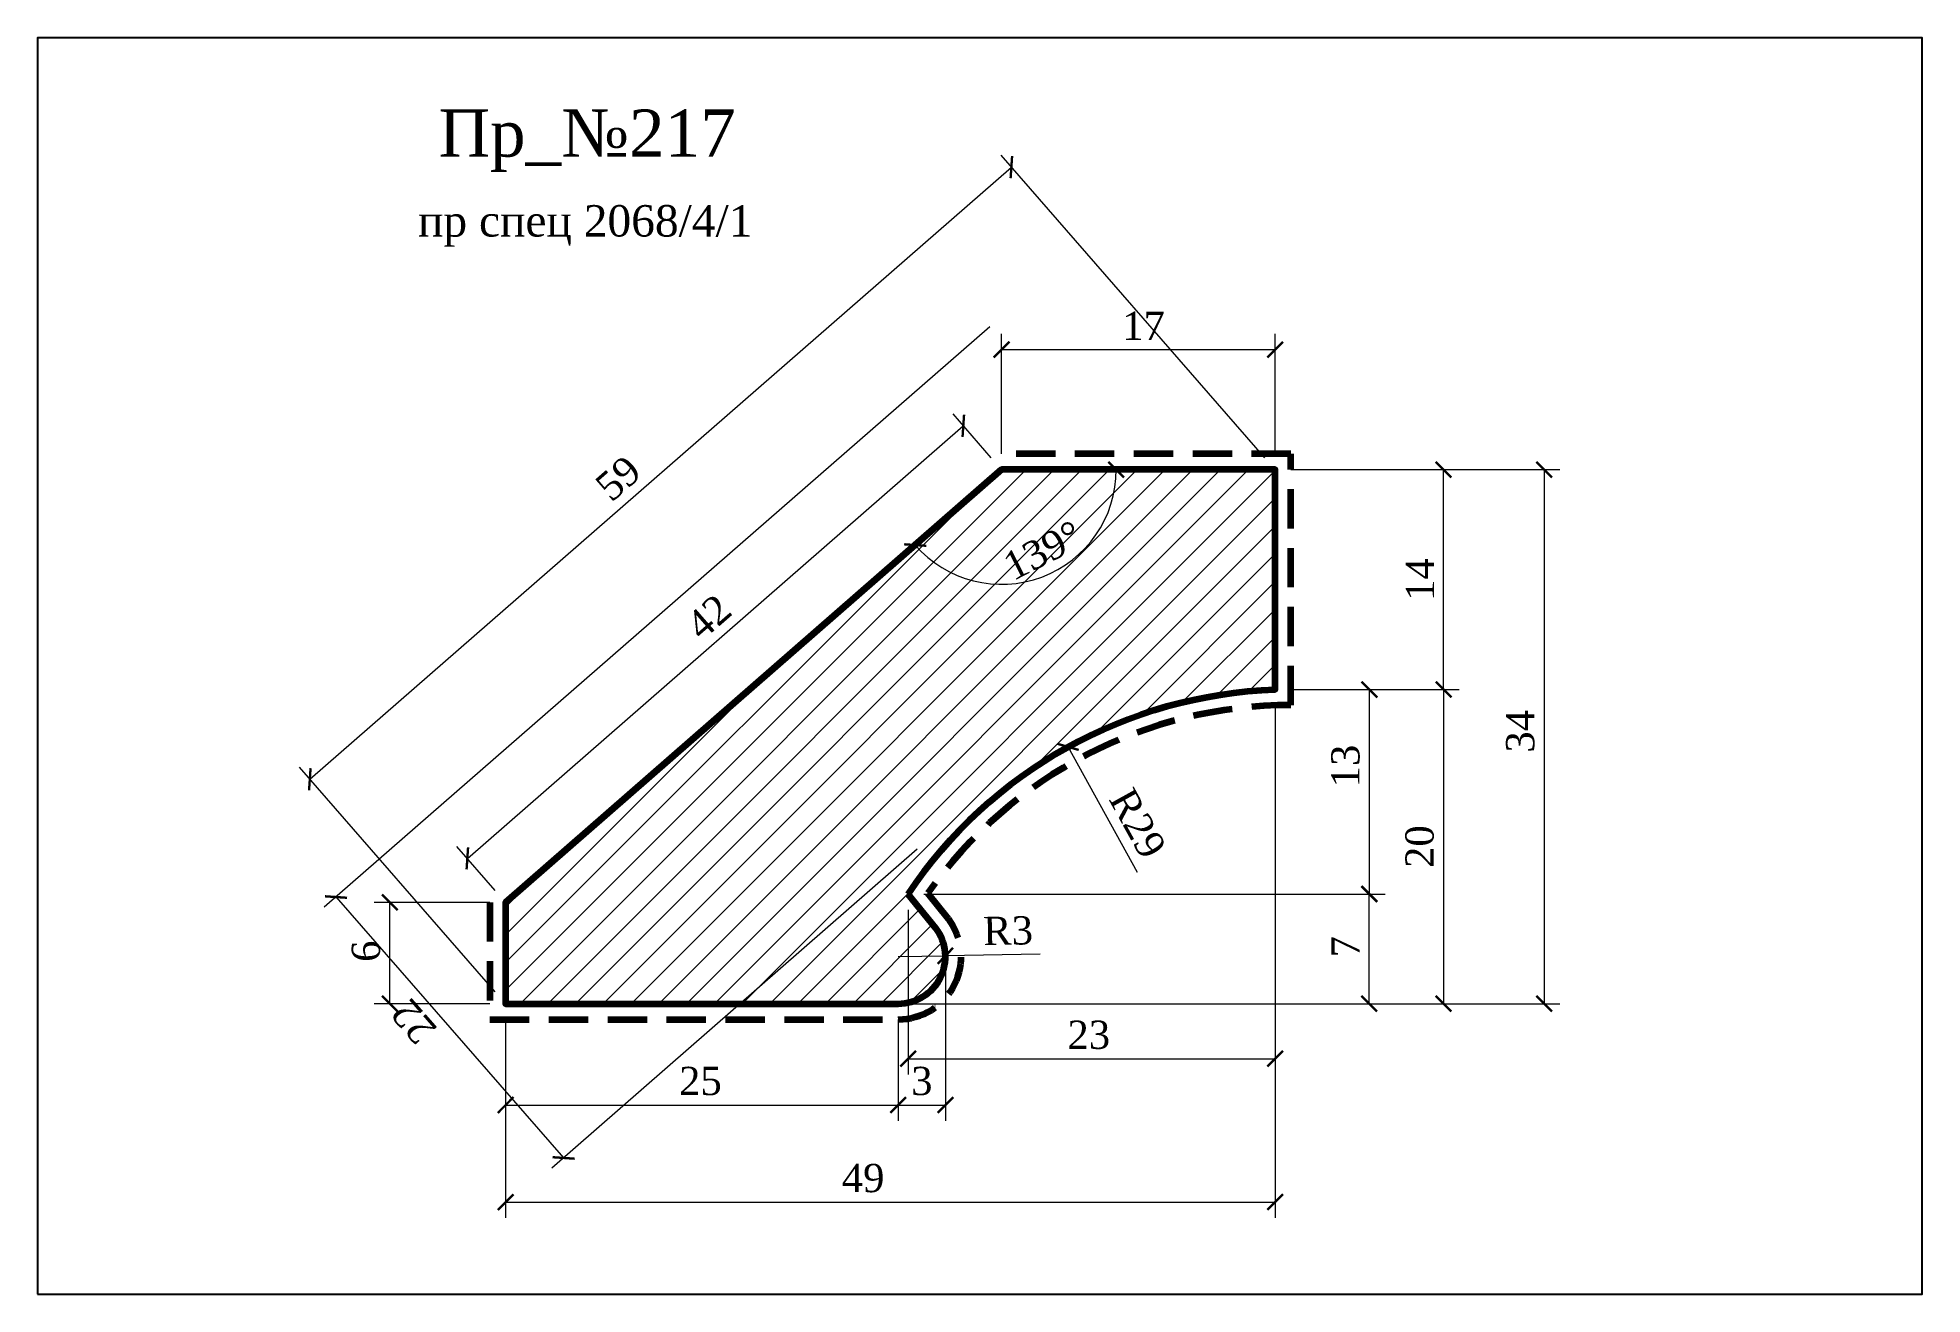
# Model space of a CAD drawing. Header units: millimetres. Extents: x 308743 to 308863, y -97394 to -97314.
import ezdxf

# ---------------------------------------------------------------- set-up
doc = ezdxf.new("R2010")
doc.units = ezdxf.units.MM
doc.header["$MEASUREMENT"] = 0
doc.linetypes.add('HIDDEN', pattern=[0.375, 0.25, -0.125])
doc.layers.add('Outside panel', color=7, linetype='Continuous', lineweight=18, true_color=0x7f5e57)
doc.layers.add('линия 15', color=7, linetype='Continuous', lineweight=15)
doc.layers.add('линия 50', color=1, linetype='Continuous', lineweight=140)
doc.layers.add('размеры в модели', color=7, linetype='Continuous')
doc.styles.add('ELECT', font='times.ttf')
doc.styles.get("Standard").update_dxf_attribs({"font": 'times.ttf'})
doc.dimstyles.new('M_1', dxfattribs={"dimtxt": 1.8, "dimasz": 1, "dimexe": 1, "dimexo": 1, "dimgap": 0.6, "dimtad": 1, "dimdec": 0, "dimdsep": 46, "dimtxsty": 'Standard', "dimblk": 'ARCHTICK', "dimcen": -5, "dimclrd": 7, "dimclre": 7, "dimclrt": 7, "dimadec": 0, "dimazin": 0, "dimtfac": 1, "dimtdec": 0, "dimtmove": 0, "dimatfit": 3, "dimfxl": 1, "dimtolj": 1, "dimtzin": 0, "dimlwd": 5, "dimlwe": 5, "dimarcsym": 0})

# ---------------------------------------------------------------- blocks, each defined once
blk = doc.blocks.new('_ArchTick')
at = {"color": 0, "linetype": 'ByBlock', "const_width": 0.15}
blk.add_lwpolyline([(-0.5, -0.5), (0.5, 0.5)], dxfattribs=at)
blk = doc.blocks.new('*D17')
at = {"layer": 'Defpoints', "color": 0, "ltscale": 1000, "transparency": 16777216}
for p in [(308804.09, -97341), (308804.09, -97341), (308821.51, -97341), (308803.76, -97348.29), (308772.51, -97368.55)]:
    blk.add_point(p, dxfattribs=at)
at = {"layer": 'линия 15', "color": 7, "lineweight": 5, "ltscale": 1000, "transparency": 16777216}
blk.add_arc((308804.09, -97341), 7.3, 221.0927, 0, dxfattribs=at)
for p, rotation in [((308811.39, -97341), 90.00000025259155), ((308798.59, -97345.8), 131.0927185051475)]:
    blk.add_blockref('_ArchTick', p, dxfattribs=dict(at, rotation=rotation))
at = {"layer": 'линия 15', "color": 7, "ltscale": 1000, "transparency": 16777216, "insert": (308806.71, -97346.15), "char_height": 1.8, "attachment_point": 5, "rotation": 26.9765}
blk.add_mtext('\\A1;139°', dxfattribs=at)
blk = doc.blocks.new('*D16')
at = {"layer": 'Defpoints', "color": 0, "ltscale": 1000, "transparency": 16777216}
for p in [(308821.51, -97355), (308798.14, -97368.02), (308821.51, -97378.5)]:
    blk.add_point(p, dxfattribs=at)
at = {"layer": 'размеры в модели', "color": 7, "lineweight": 5, "ltscale": 1000, "transparency": 16777216}
for p, q in [((308821.51, -97356), (308821.51, -97379.5)), ((308798.14, -97369.02), (308798.14, -97379.5)), ((308798.14, -97378.5), (308821.51, -97378.5))]:
    blk.add_line(p, q, dxfattribs=at)
at = {"layer": 'размеры в модели', "color": 7, "lineweight": 5, "ltscale": 1000, "transparency": 16777216, "rotation": 180}
blk.add_blockref('_ArchTick', (308798.14, -97378.5), dxfattribs=at)
at = {"layer": 'размеры в модели', "color": 7, "lineweight": 5, "ltscale": 1000, "transparency": 16777216}
blk.add_blockref('_ArchTick', (308821.51, -97378.5), dxfattribs=at)
at = {"layer": 'размеры в модели', "color": 7, "ltscale": 1000, "transparency": 16777216, "insert": (308809.64, -97376.99), "char_height": 1.8, "attachment_point": 5}
blk.add_mtext('\\A1;23', dxfattribs=at)
blk = doc.blocks.new('*D15')
at = {"layer": 'Defpoints', "color": 0, "ltscale": 1000, "transparency": 16777216}
for p in [(308808.32, -97358.65), (308822.52, -97384.31)]:
    blk.add_point(p, dxfattribs=at)
at = {"layer": 'размеры в модели', "color": 7, "lineweight": 5, "ltscale": 1000, "transparency": 16777216}
blk.add_line((308812.75, -97366.65), (308808.32, -97358.65), dxfattribs=at)
at = {"layer": 'размеры в модели', "color": 7, "lineweight": 5, "ltscale": 1000, "transparency": 16777216, "rotation": 118.9614917269003}
blk.add_blockref('_ArchTick', (308808.32, -97358.65), dxfattribs=at)
at = {"layer": 'размеры в модели', "color": 7, "ltscale": 1000, "transparency": 16777216, "insert": (308812.75, -97363.52), "char_height": 1.8, "attachment_point": 5, "rotation": 298.9615}
blk.add_mtext('\\A1;R29', dxfattribs=at)
blk = doc.blocks.new('*D14')
at = {"layer": 'Defpoints', "color": 0, "ltscale": 1000, "transparency": 16777216}
for p in [(308765.14, -97368.55), (308772.51, -97368.55), (308772.51, -97375)]:
    blk.add_point(p, dxfattribs=at)
at = {"layer": 'размеры в модели', "color": 7, "lineweight": 5, "ltscale": 1000, "transparency": 16777216}
for p, q in [((308771.51, -97368.55), (308764.14, -97368.55)), ((308765.14, -97375), (308765.14, -97368.55)), ((308771.51, -97375), (308764.14, -97375))]:
    blk.add_line(p, q, dxfattribs=at)
for p, rotation in [((308765.14, -97368.55), 90), ((308765.14, -97375), 270)]:
    blk.add_blockref('_ArchTick', p, dxfattribs=dict(at, rotation=rotation))
at = {"layer": 'размеры в модели', "color": 7, "ltscale": 1000, "transparency": 16777216, "insert": (308763.62, -97371.66), "char_height": 1.8, "attachment_point": 5, "rotation": 90}
blk.add_mtext('\\A1;6', dxfattribs=at)
blk = doc.blocks.new('*D13')
at = {"layer": 'Defpoints', "color": 0, "ltscale": 1000, "transparency": 16777216}
for p in [(308801.65, -97338.21), (308804.09, -97341), (308772.51, -97368.55)]:
    blk.add_point(p, dxfattribs=at)
at = {"layer": 'размеры в модели', "color": 7, "lineweight": 5, "ltscale": 1000, "transparency": 16777216}
for p, q in [((308803.43, -97340.25), (308801, -97337.45)), ((308770.07, -97365.75), (308801.65, -97338.21)), ((308771.85, -97367.79), (308769.41, -97365))]:
    blk.add_line(p, q, dxfattribs=at)
for p, rotation in [((308801.65, -97338.21), 41.09271850517958), ((308770.07, -97365.75), 221.0927185051796)]:
    blk.add_blockref('_ArchTick', p, dxfattribs=dict(at, rotation=rotation))
at = {"layer": 'размеры в модели', "color": 7, "ltscale": 1000, "transparency": 16777216, "insert": (308785.43, -97350.37), "char_height": 1.8, "attachment_point": 5, "rotation": 41.0927}
blk.add_mtext('\\A1;42', dxfattribs=at)
blk = doc.blocks.new('*D12')
at = {"layer": 'Defpoints', "color": 0, "ltscale": 1000, "transparency": 16777216}
for p in [(308821.51, -97333.36), (308804.09, -97341), (308821.51, -97341)]:
    blk.add_point(p, dxfattribs=at)
at = {"layer": 'размеры в модели', "color": 7, "lineweight": 5, "ltscale": 1000, "transparency": 16777216}
for p, q in [((308804.09, -97340), (308804.09, -97332.36)), ((308821.51, -97340), (308821.51, -97332.36)), ((308804.09, -97333.36), (308821.51, -97333.36))]:
    blk.add_line(p, q, dxfattribs=at)
at = {"layer": 'размеры в модели', "color": 7, "lineweight": 5, "ltscale": 1000, "transparency": 16777216, "rotation": 180}
blk.add_blockref('_ArchTick', (308804.09, -97333.36), dxfattribs=at)
at = {"layer": 'размеры в модели', "color": 7, "lineweight": 5, "ltscale": 1000, "transparency": 16777216}
blk.add_blockref('_ArchTick', (308821.51, -97333.36), dxfattribs=at)
at = {"layer": 'размеры в модели', "color": 7, "ltscale": 1000, "transparency": 16777216, "insert": (308813.13, -97331.84), "char_height": 1.8, "attachment_point": 5}
blk.add_mtext('\\A1;17', dxfattribs=at)
blk = doc.blocks.new('*D11')
at = {"layer": 'Defpoints', "color": 0, "ltscale": 1000, "transparency": 16777216}
for p in [(308821.51, -97355), (308827.51, -97355), (308798.14, -97368.02)]:
    blk.add_point(p, dxfattribs=at)
at = {"layer": 'размеры в модели', "color": 7, "lineweight": 5, "ltscale": 1000, "transparency": 16777216}
for p, q in [((308822.51, -97355), (308828.51, -97355)), ((308827.51, -97368.02), (308827.51, -97355)), ((308799.14, -97368.02), (308828.51, -97368.02))]:
    blk.add_line(p, q, dxfattribs=at)
for p, rotation in [((308827.51, -97355), 90), ((308827.51, -97368.02), 270)]:
    blk.add_blockref('_ArchTick', p, dxfattribs=dict(at, rotation=rotation))
at = {"layer": 'размеры в модели', "color": 7, "ltscale": 1000, "transparency": 16777216, "insert": (308825.99, -97359.87), "char_height": 1.8, "attachment_point": 5, "rotation": 90}
blk.add_mtext('\\A1;13', dxfattribs=at)
blk = doc.blocks.new('*D10')
at = {"layer": 'Defpoints', "color": 0, "ltscale": 1000, "transparency": 16777216}
for p in [(308798.14, -97368.02), (308827.49, -97368.02), (308797.55, -97375)]:
    blk.add_point(p, dxfattribs=at)
at = {"layer": 'размеры в модели', "color": 7, "lineweight": 5, "ltscale": 1000, "transparency": 16777216}
for p, q in [((308799.14, -97368.02), (308828.49, -97368.02)), ((308827.49, -97375), (308827.49, -97368.02)), ((308798.55, -97375), (308828.49, -97375))]:
    blk.add_line(p, q, dxfattribs=at)
for p, rotation in [((308827.49, -97368.02), 90), ((308827.49, -97375), 270)]:
    blk.add_blockref('_ArchTick', p, dxfattribs=dict(at, rotation=rotation))
at = {"layer": 'размеры в модели', "color": 7, "ltscale": 1000, "transparency": 16777216, "insert": (308825.98, -97371.37), "char_height": 1.8, "attachment_point": 5, "rotation": 90}
blk.add_mtext('\\A1;7', dxfattribs=at)
blk = doc.blocks.new('*D9')
at = {"layer": 'Defpoints', "color": 0, "ltscale": 1000, "transparency": 16777216}
for p in [(308800.51, -97372), (308797.51, -97375), (308800.51, -97381.45)]:
    blk.add_point(p, dxfattribs=at)
at = {"layer": 'размеры в модели', "color": 7, "lineweight": 5, "ltscale": 1000, "transparency": 16777216}
for p, q in [((308800.51, -97373), (308800.51, -97382.45)), ((308797.51, -97376), (308797.51, -97382.45)), ((308797.51, -97381.45), (308800.51, -97381.45))]:
    blk.add_line(p, q, dxfattribs=at)
at = {"layer": 'размеры в модели', "color": 7, "lineweight": 5, "ltscale": 1000, "transparency": 16777216, "rotation": 180}
blk.add_blockref('_ArchTick', (308797.51, -97381.45), dxfattribs=at)
at = {"layer": 'размеры в модели', "color": 7, "lineweight": 5, "ltscale": 1000, "transparency": 16777216}
blk.add_blockref('_ArchTick', (308800.51, -97381.45), dxfattribs=at)
at = {"layer": 'размеры в модели', "color": 7, "ltscale": 1000, "transparency": 16777216, "insert": (308799.01, -97379.93), "char_height": 1.8, "attachment_point": 5}
blk.add_mtext('\\A1;3', dxfattribs=at)
blk = doc.blocks.new('*D8')
at = {"layer": 'Defpoints', "color": 0, "ltscale": 1000, "transparency": 16777216}
for p in [(308772.51, -97375), (308797.51, -97375), (308797.51, -97381.45)]:
    blk.add_point(p, dxfattribs=at)
at = {"layer": 'размеры в модели', "color": 7, "lineweight": 5, "ltscale": 1000, "transparency": 16777216}
for p, q in [((308772.51, -97376), (308772.51, -97382.45)), ((308797.51, -97376), (308797.51, -97382.45)), ((308772.51, -97381.45), (308797.51, -97381.45))]:
    blk.add_line(p, q, dxfattribs=at)
at = {"layer": 'размеры в модели', "color": 7, "lineweight": 5, "ltscale": 1000, "transparency": 16777216, "rotation": 180}
blk.add_blockref('_ArchTick', (308772.51, -97381.45), dxfattribs=at)
at = {"layer": 'размеры в модели', "color": 7, "lineweight": 5, "ltscale": 1000, "transparency": 16777216}
blk.add_blockref('_ArchTick', (308797.51, -97381.45), dxfattribs=at)
at = {"layer": 'размеры в модели', "color": 7, "ltscale": 1000, "transparency": 16777216, "insert": (308784.91, -97379.93), "char_height": 1.8, "attachment_point": 5}
blk.add_mtext('\\A1;25', dxfattribs=at)
blk = doc.blocks.new('*D7')
at = {"layer": 'Defpoints', "color": 0, "ltscale": 1000, "transparency": 16777216}
for p in [(308821.51, -97341), (308772.51, -97375), (308838.64, -97375)]:
    blk.add_point(p, dxfattribs=at)
at = {"layer": 'размеры в модели', "color": 7, "lineweight": 5, "ltscale": 1000, "transparency": 16777216}
for p, q in [((308822.51, -97341), (308839.64, -97341)), ((308838.64, -97341), (308838.64, -97375)), ((308773.51, -97375), (308839.64, -97375))]:
    blk.add_line(p, q, dxfattribs=at)
for p, rotation in [((308838.64, -97341), 90), ((308838.64, -97375), 270)]:
    blk.add_blockref('_ArchTick', p, dxfattribs=dict(at, rotation=rotation))
at = {"layer": 'размеры в модели', "color": 7, "ltscale": 1000, "transparency": 16777216, "insert": (308837.12, -97357.66), "char_height": 1.8, "attachment_point": 5, "rotation": 90}
blk.add_mtext('\\A1;34', dxfattribs=at)
blk = doc.blocks.new('*D1')
at = {"layer": 'Defpoints', "color": 0, "ltscale": 1000, "transparency": 16777216}
for p in [(308797.51, -97372), (308800.51, -97371.95)]:
    blk.add_point(p, dxfattribs=at)
at = {"layer": 'размеры в модели', "color": 7, "lineweight": 5, "ltscale": 1000, "transparency": 16777216}
for p in [(308797.51, -97372), (308806.54, -97371.84)]:
    blk.add_line(p, (308800.51, -97371.95), dxfattribs=at)
at = {"layer": 'размеры в модели', "color": 7, "lineweight": 5, "ltscale": 1000, "transparency": 16777216, "rotation": 181.0426749908752}
blk.add_blockref('_ArchTick', (308800.51, -97371.95), dxfattribs=at)
at = {"layer": 'размеры в модели', "color": 7, "ltscale": 1000, "transparency": 16777216, "insert": (308804.5, -97370.36), "char_height": 1.8, "attachment_point": 5, "rotation": 1.0427}
blk.add_mtext('\\A1;R3', dxfattribs=at)
blk = doc.blocks.new('*D2')
at = {"layer": 'Defpoints', "color": 0, "ltscale": 1000, "transparency": 16777216}
for p in [(308821.51, -97355), (308772.51, -97375), (308821.51, -97387.63)]:
    blk.add_point(p, dxfattribs=at)
at = {"layer": 'размеры в модели', "color": 7, "lineweight": 5, "ltscale": 1000, "transparency": 16777216}
for p, q in [((308821.51, -97356), (308821.51, -97388.63)), ((308772.51, -97376), (308772.51, -97388.63)), ((308772.51, -97387.63), (308821.51, -97387.63))]:
    blk.add_line(p, q, dxfattribs=at)
at = {"layer": 'размеры в модели', "color": 7, "lineweight": 5, "ltscale": 1000, "transparency": 16777216, "rotation": 180}
blk.add_blockref('_ArchTick', (308772.51, -97387.63), dxfattribs=at)
at = {"layer": 'размеры в модели', "color": 7, "lineweight": 5, "ltscale": 1000, "transparency": 16777216}
blk.add_blockref('_ArchTick', (308821.51, -97387.63), dxfattribs=at)
at = {"layer": 'размеры в модели', "color": 7, "ltscale": 1000, "transparency": 16777216, "insert": (308795.27, -97386.11), "char_height": 1.8, "attachment_point": 5}
blk.add_mtext('\\A1;49', dxfattribs=at)
blk = doc.blocks.new('*D3')
at = {"layer": 'Defpoints', "color": 0, "ltscale": 1000, "transparency": 16777216}
for p in [(308821.51, -97355), (308797.51, -97375), (308832.23, -97375)]:
    blk.add_point(p, dxfattribs=at)
at = {"layer": 'размеры в модели', "color": 7, "lineweight": 5, "ltscale": 1000, "transparency": 16777216}
for p, q in [((308822.51, -97355), (308833.23, -97355)), ((308832.23, -97355), (308832.23, -97375)), ((308798.51, -97375), (308833.23, -97375))]:
    blk.add_line(p, q, dxfattribs=at)
for p, rotation in [((308832.23, -97355), 90), ((308832.23, -97375), 270)]:
    blk.add_blockref('_ArchTick', p, dxfattribs=dict(at, rotation=rotation))
at = {"layer": 'размеры в модели', "color": 7, "ltscale": 1000, "transparency": 16777216, "insert": (308830.71, -97365), "char_height": 1.8, "attachment_point": 5, "rotation": 90}
blk.add_mtext('\\A1;20', dxfattribs=at)
blk = doc.blocks.new('*D6')
at = {"layer": 'Defpoints', "color": 0, "ltscale": 1000, "transparency": 16777216}
for p in [(308804.71, -97321.74), (308821.51, -97341), (308772.51, -97375)]:
    blk.add_point(p, dxfattribs=at)
at = {"layer": 'размеры в модели', "color": 7, "lineweight": 5, "ltscale": 1000, "transparency": 16777216}
for p, q in [((308820.85, -97340.25), (308804.06, -97320.99)), ((308760.04, -97360.71), (308804.71, -97321.74)), ((308771.85, -97374.25), (308759.38, -97359.95))]:
    blk.add_line(p, q, dxfattribs=at)
for p, rotation in [((308804.71, -97321.74), 41.09271825256123), ((308760.04, -97360.71), 221.0927182525612)]:
    blk.add_blockref('_ArchTick', p, dxfattribs=dict(at, rotation=rotation))
at = {"layer": 'размеры в модели', "color": 7, "ltscale": 1000, "transparency": 16777216, "insert": (308779.68, -97341.56), "char_height": 1.8, "attachment_point": 5, "rotation": 41.0927}
blk.add_mtext('\\A1;59', dxfattribs=at)
blk = doc.blocks.new('*D5')
at = {"layer": 'Defpoints', "color": 0, "ltscale": 1000, "transparency": 16777216}
for p in [(308804.09, -97331.25), (308799.47, -97364.52), (308776.2, -97384.82)]:
    blk.add_point(p, dxfattribs=at)
at = {"layer": 'размеры в модели', "color": 7, "lineweight": 5, "ltscale": 1000, "transparency": 16777216}
for p, q in [((308803.34, -97331.91), (308760.96, -97368.86)), ((308798.72, -97365.17), (308775.44, -97385.47)), ((308761.71, -97368.21), (308776.2, -97384.82))]:
    blk.add_line(p, q, dxfattribs=at)
for p, rotation in [((308761.71, -97368.21), 131.0927182525612), ((308776.2, -97384.82), 311.0927182525612)]:
    blk.add_blockref('_ArchTick', p, dxfattribs=dict(at, rotation=rotation))
at = {"layer": 'размеры в модели', "color": 7, "ltscale": 1000, "transparency": 16777216, "insert": (308766.64, -97376.14), "char_height": 1.8, "attachment_point": 5, "rotation": 131.0927}
blk.add_mtext('\\A1;22', dxfattribs=at)

msp = doc.modelspace()

# ---------------------------------------------------------------- hatches: boundary and pattern name
at = {"layer": 'Outside panel', "ltscale": 1000}
h = msp.add_hatch(dxfattribs=at)
h.set_pattern_fill('ANSI31', color=256, scale=10)
h.set_pattern_definition([(45, (-539.7628, -6716.7735), (-0.8838834765, 0.8838834765), [])])
h.paths.add_polyline_path([(308821.51, -97355), (308821.51, -97341), (308804.09, -97341), (308772.51, -97368.55), (308772.51, -97375), (308797.51, -97375, 0.618086), (308799.91, -97370.2), (308798.14, -97368.02, -0.241397)])

# ---------------------------------------------------------------- linework, layer by layer
at = {"color": 6, "ltscale": 1000}
msp.add_lwpolyline([(308742.71, -97393.5), (308862.71, -97393.5), (308862.71, -97313.5), (308742.71, -97313.5)], close=True, dxfattribs=at)
at = {"layer": 'линия 50', "color": 1, "linetype": 'HIDDEN', "ltscale": 10, "true_color": 0xff0909}
msp.add_lwpolyline([(308771.51, -97368.55), (308771.51, -97376), (308797.51, -97376, 0.619876), (308800.7, -97369.59), (308799.39, -97367.97, -0.243555), (308822.51, -97355.99), (308822.51, -97340), (308804.09, -97340)], format="xyb", dxfattribs=at)
at = {"layer": 'линия 50', "color": 7}
msp.add_lwpolyline([(308798.14, -97368.02, -0.241397), (308821.51, -97355), (308821.51, -97341), (308804.09, -97341), (308772.51, -97368.55), (308772.51, -97375), (308797.51, -97375, 0.618086), (308799.91, -97370.2), (308798.14, -97368.02)], format="xyb", dxfattribs=at)

# ---------------------------------------------------------------- texts
at = {"color": 5, "ltscale": 1000, "style": 'ELECT'}
msp.add_text('Пр_№217', height=3, dxfattribs=at).set_placement((308768.24, -97321.07))
at = {"color": 7, "ltscale": 1000, "style": 'ELECT'}
msp.add_text('пр спец 2068/4/1 ', height=2, dxfattribs=at).set_placement((308766.93, -97326.16))

# ---------------------------------------------------------------- dimensions: what is measured, and where the dimension line sits
at = {"layer": 'линия 15', "color": 5, "ltscale": 1000}
dim = msp.add_angular_dim_2l(base=(308803.76, -97348.29), line1=((308821.51, -97341), (308804.09, -97341)), line2=((308804.09, -97341), (308772.51, -97368.55)), dimstyle='M_1', override={"dimscale": 0}, dxfattribs=at)
dim.commit()
dim.dimension.update_dxf_attribs({"geometry": '*D17', "text_midpoint": (308807.4, -97347.51), "dimtype": 130})
at = {"layer": 'размеры в модели', "color": 0, "ltscale": 1000}
for base, p1, p2, angle, picture, middle in [((308804.71, -97321.74), (308772.51, -97375), (308821.51, -97341), 41.0927, '*D6', (308780.68, -97342.71)), ((308776.2, -97384.82), (308804.09, -97331.25), (308799.47, -97364.52), 131.0927, '*D5', (308767.77, -97375.16))]:
    dim = msp.add_linear_dim(base=base, p1=p1, p2=p2, angle=angle, dimstyle='M_1', dxfattribs=at)
    dim.commit()
    dim.dimension.update_dxf_attribs({"geometry": picture, "text_midpoint": middle, "dimtype": 128})
at = {"layer": 'размеры в модели', "color": 5, "ltscale": 1000}
for base, p1, p2, picture, middle in [((308821.51, -97333.36), (308804.09, -97341), (308821.51, -97341), '*D12', (308813.13, -97333.36)), ((308821.51, -97378.5), (308798.14, -97368.02), (308821.51, -97355), '*D16', (308809.64, -97378.5)), ((308800.51, -97381.45), (308797.51, -97375), (308800.51, -97372), '*D9', (308799.01, -97381.45)), ((308797.51, -97381.45), (308772.51, -97375), (308797.51, -97375), '*D8', (308784.91, -97381.45))]:
    dim = msp.add_linear_dim(base=base, p1=p1, p2=p2, dimstyle='M_1', dxfattribs=at)
    dim.commit()
    dim.dimension.update_dxf_attribs({"geometry": picture, "text_midpoint": middle, "dimtype": 128})
for base, p1, p2, angle, picture, middle, dimtype in [((308801.65, -97338.21), (308772.51, -97368.55), (308804.09, -97341), 41.0927, '*D13', (308786.41, -97351.5), 129), ((308838.64, -97375), (308821.51, -97341), (308772.51, -97375), 90, '*D7', (308838.64, -97357.66), 128), ((308827.51, -97355), (308798.14, -97368.02), (308821.51, -97355), 90, '*D11', (308827.51, -97359.87), 128), ((308765.14, -97368.55), (308772.51, -97375), (308772.51, -97368.55), 90, '*D14', (308765.14, -97371.66), 128), ((308827.49, -97368.02), (308797.55, -97375), (308798.14, -97368.02), 90, '*D10', (308827.49, -97371.37), 128)]:
    dim = msp.add_linear_dim(base=base, p1=p1, p2=p2, angle=angle, dimstyle='M_1', dxfattribs=at)
    dim.commit()
    dim.dimension.update_dxf_attribs({"geometry": picture, "text_midpoint": middle, "dimtype": dimtype})
at = {"layer": 'размеры в модели', "color": 0, "ltscale": 1000}
msp.add_linear_dim(base=(308832.23, -97341), p1=(308821.51, -97355), p2=(308821.51, -97341), angle=90, dimstyle='M_1', dxfattribs=at).render()
dim = msp.add_linear_dim(base=(308832.23, -97375), p1=(308821.51, -97355), p2=(308797.51, -97375), angle=90, dimstyle='M_1', dxfattribs=at)
dim.commit()
dim.dimension.update_dxf_attribs({"geometry": '*D3', "text_midpoint": (308830.71, -97365)})
dim = msp.add_linear_dim(base=(308821.51, -97387.63), p1=(308772.51, -97375), p2=(308821.51, -97355), dimstyle='M_1', dxfattribs=at)
dim.commit()
dim.dimension.update_dxf_attribs({"geometry": '*D2', "text_midpoint": (308795.27, -97387.63), "dimtype": 128})
at = {"layer": 'размеры в модели', "color": 5, "ltscale": 1000}
dim = msp.add_radius_dim(center=(308822.52, -97384.31), mpoint=(308808.32, -97358.65), dimstyle='M_1', dxfattribs=at)
dim.commit()
dim.dimension.update_dxf_attribs({"geometry": '*D15', "text_midpoint": (308811.42, -97364.25), "dimtype": 132})
at = {"layer": 'размеры в модели', "color": 0, "ltscale": 1000}
dim = msp.add_radius_dim(center=(308797.51, -97372), mpoint=(308800.51, -97371.95), dimstyle='M_1', dxfattribs=at)
dim.commit()
dim.dimension.update_dxf_attribs({"geometry": '*D1', "text_midpoint": (308804.5, -97370.36)})

doc.saveas('drawing.dxf')
